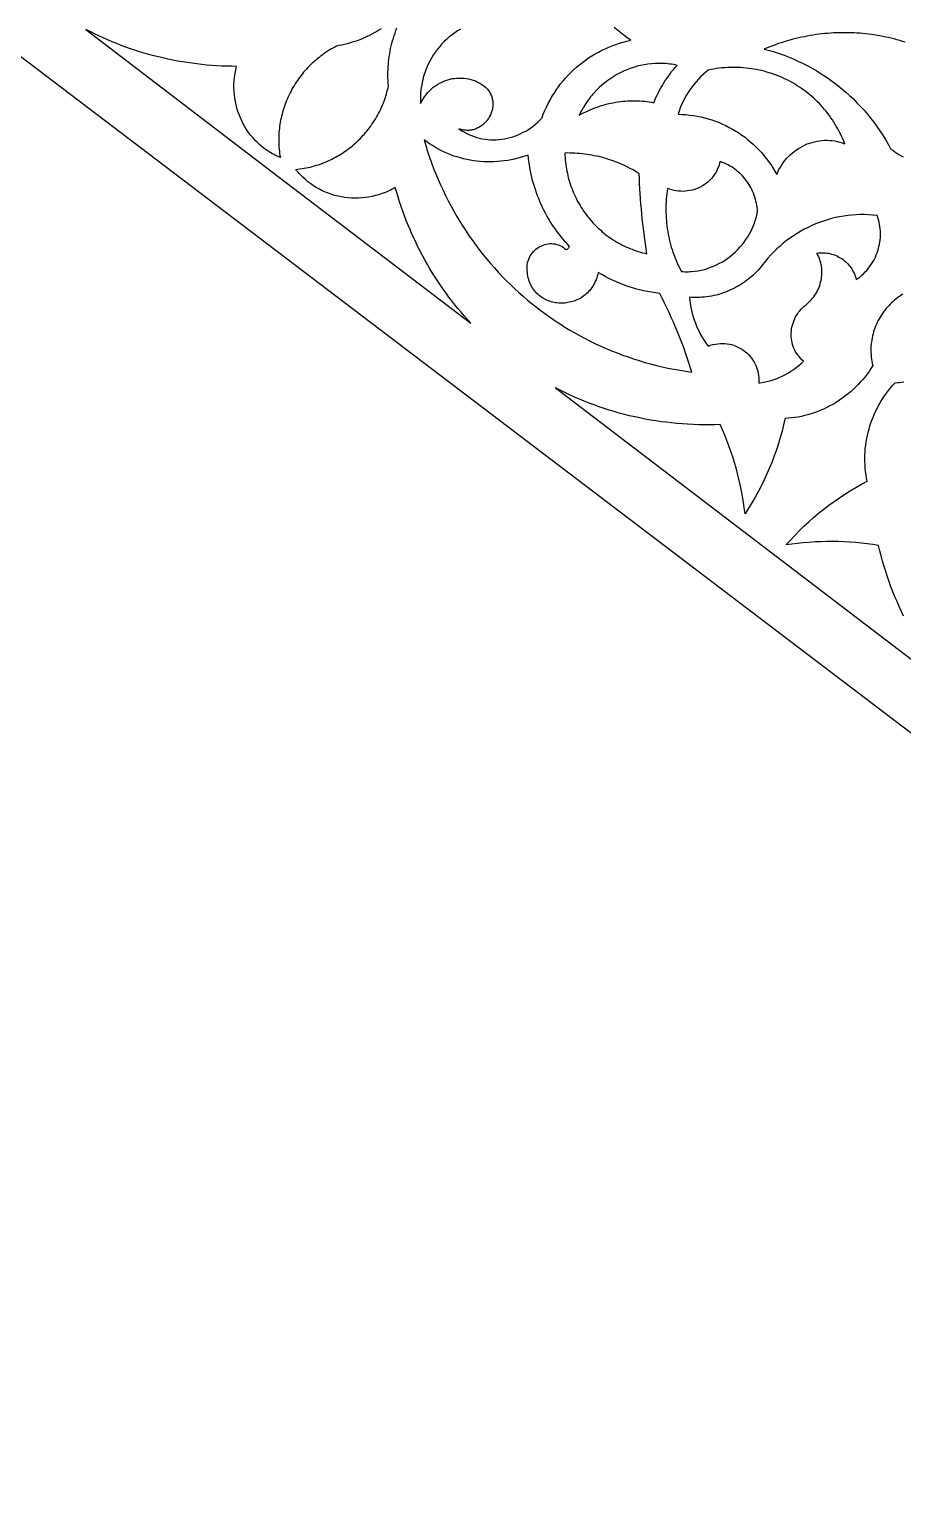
# Model space of a CAD drawing. Extents: x -1429 to -724, y 80 to 630.
# Drawn here: x -991.6 to -910.9, y 359.6 to 495.2 of the extents above; entities that cross this region are included whole.
import ezdxf

# ---------------------------------------------------------------- set-up
doc = ezdxf.new("R2010")
doc.units = 0
doc.layers.add('LAYER_1', color=18, linetype='CONTINUOUS')

msp = doc.modelspace()

# ---------------------------------------------------------------- linework, layer by layer
at = {"layer": 'LAYER_1'}
for points in [[(-1014.72, 509.67), (-844.3, 380.15), (-844.3, 204.67), (-1309.3, 204.67), (-1309.3, 509.67)], [(-933.6, 492.06), (-933.76, 492.05), (-934.1, 492.03), (-934.44, 491.99), (-934.77, 491.94), (-935.1, 491.87), (-935.42, 491.79), (-935.75, 491.69), (-936.06, 491.59), (-936.38, 491.46), (-936.69, 491.33), (-936.99, 491.18), (-937.29, 491.02), (-937.58, 490.85), (-937.86, 490.67), (-938.14, 490.47), (-938.41, 490.27), (-938.68, 490.05), (-938.93, 489.82), (-939.18, 489.58), (-939.41, 489.32), (-939.53, 489.19), (-939.64, 489.06), (-939.75, 488.93), (-939.86, 488.79), (-939.96, 488.65), (-940.06, 488.5), (-940.16, 488.36), (-940.26, 488.21), (-940.35, 488.06), (-940.44, 487.91), (-940.53, 487.75), (-940.61, 487.6), (-940.69, 487.44), (-940.77, 487.28), (-940.57, 487.39), (-940.37, 487.49), (-940.17, 487.59), (-939.96, 487.69), (-939.75, 487.78), (-939.55, 487.86), (-939.34, 487.95), (-939.12, 488.02), (-938.91, 488.1), (-938.7, 488.16), (-938.48, 488.23), (-938.27, 488.28), (-938.05, 488.34), (-937.83, 488.39), (-937.62, 488.43), (-937.4, 488.47), (-937.18, 488.5), (-936.96, 488.53), (-936.74, 488.56), (-936.52, 488.58), (-936.3, 488.59), (-936.08, 488.6), (-935.86, 488.61), (-935.64, 488.61), (-935.42, 488.6), (-935.19, 488.59), (-934.97, 488.58), (-934.75, 488.56), (-934.53, 488.53), (-934.32, 488.5), (-934.1, 488.47), (-933.88, 488.43), (-933.78, 488.67), (-933.68, 488.9), (-933.57, 489.13), (-933.46, 489.36), (-933.34, 489.59), (-933.22, 489.81), (-933.09, 490.03), (-932.96, 490.25), (-932.82, 490.47), (-932.68, 490.68), (-932.53, 490.89), (-932.38, 491.09), (-932.23, 491.3), (-932.06, 491.49), (-931.9, 491.69), (-931.73, 491.88), (-931.9, 491.92), (-932.07, 491.95), (-932.24, 491.98), (-932.41, 492), (-932.58, 492.02), (-932.75, 492.04), (-932.92, 492.05), (-933.09, 492.06), (-933.26, 492.06), (-933.43, 492.06)], [(-926.83, 491.69), (-927.08, 491.68), (-927.33, 491.66), (-927.58, 491.64), (-927.83, 491.61), (-928.08, 491.58), (-928.33, 491.54), (-928.59, 491.5), (-928.84, 491.45), (-929.08, 491.25), (-929.32, 491.04), (-929.55, 490.82), (-929.76, 490.59), (-929.97, 490.36), (-930.17, 490.12), (-930.36, 489.87), (-930.55, 489.61), (-930.72, 489.35), (-930.88, 489.08), (-931.03, 488.81), (-931.18, 488.53), (-931.31, 488.25), (-931.43, 487.96), (-931.54, 487.66), (-931.64, 487.37), (-931.28, 487.35), (-930.92, 487.33), (-930.57, 487.29), (-930.22, 487.24), (-929.87, 487.18), (-929.52, 487.11), (-929.18, 487.03), (-928.84, 486.93), (-928.51, 486.83), (-928.18, 486.71), (-927.85, 486.59), (-927.53, 486.45), (-927.22, 486.31), (-926.91, 486.15), (-926.61, 485.99), (-926.31, 485.81), (-926.02, 485.63), (-925.73, 485.43), (-925.45, 485.23), (-925.18, 485.01), (-924.92, 484.79), (-924.66, 484.56), (-924.41, 484.32), (-924.16, 484.07), (-923.93, 483.81), (-923.7, 483.55), (-923.48, 483.28), (-923.27, 482.99), (-923.07, 482.7), (-922.88, 482.4), (-922.69, 482.1), (-922.52, 481.79), (-922.42, 482.02), (-922.31, 482.25), (-922.18, 482.46), (-922.05, 482.67), (-921.91, 482.88), (-921.77, 483.07), (-921.61, 483.26), (-921.45, 483.43), (-921.27, 483.6), (-921.1, 483.76), (-920.91, 483.91), (-920.72, 484.05), (-920.52, 484.18), (-920.32, 484.3), (-920.11, 484.42), (-919.9, 484.52), (-919.69, 484.61), (-919.47, 484.69), (-919.24, 484.76), (-919.02, 484.82), (-918.79, 484.87), (-918.56, 484.91), (-918.33, 484.93), (-918.09, 484.95), (-917.86, 484.95), (-917.62, 484.94), (-917.39, 484.92), (-917.15, 484.89), (-916.92, 484.84), (-916.69, 484.78), (-916.46, 484.71), (-916.23, 484.62), (-916.32, 484.86), (-916.42, 485.1), (-916.52, 485.33), (-916.63, 485.55), (-916.74, 485.78), (-916.86, 486), (-916.98, 486.21), (-917.11, 486.42), (-917.24, 486.63), (-917.37, 486.84), (-917.51, 487.04), (-917.65, 487.24), (-917.8, 487.43), (-917.95, 487.63), (-918.1, 487.81), (-918.26, 487.99), (-918.42, 488.17), (-918.58, 488.35), (-918.75, 488.52), (-918.92, 488.69), (-919.1, 488.85), (-919.28, 489.01), (-919.46, 489.16), (-919.65, 489.31), (-919.83, 489.46), (-920.02, 489.6), (-920.22, 489.74), (-920.42, 489.87), (-920.62, 490), (-920.82, 490.13), (-921.03, 490.25), (-921.23, 490.36), (-921.44, 490.47), (-921.66, 490.58), (-921.87, 490.68), (-922.09, 490.78), (-922.31, 490.87), (-922.53, 490.96), (-922.76, 491.04), (-922.98, 491.12), (-923.21, 491.19), (-923.44, 491.26), (-923.68, 491.33), (-923.91, 491.39), (-924.14, 491.44), (-924.38, 491.49), (-924.62, 491.53), (-924.86, 491.57), (-925.1, 491.6), (-925.35, 491.63), (-925.59, 491.65), (-925.83, 491.67), (-926.08, 491.68), (-926.33, 491.69), (-926.58, 491.69)], [(-954.95, 484.47), (-954.78, 483.93), (-954.61, 483.4), (-954.42, 482.88), (-954.23, 482.36), (-954.02, 481.84), (-953.81, 481.33), (-953.59, 480.83), (-953.36, 480.33), (-953.12, 479.84), (-952.88, 479.35), (-952.62, 478.87), (-952.36, 478.39), (-952.09, 477.92), (-951.81, 477.46), (-951.52, 477), (-951.23, 476.54), (-950.93, 476.1), (-950.62, 475.66), (-950.3, 475.22), (-949.98, 474.79), (-949.65, 474.37), (-949.31, 473.96), (-948.96, 473.55), (-948.61, 473.15), (-948.25, 472.75), (-947.88, 472.36), (-947.51, 471.98), (-947.13, 471.61), (-946.74, 471.24), (-946.35, 470.88), (-945.95, 470.53), (-945.54, 470.18), (-945.13, 469.84), (-944.72, 469.51), (-944.29, 469.19), (-943.86, 468.87), (-943.43, 468.56), (-942.99, 468.26), (-942.54, 467.97), (-942.09, 467.69), (-941.63, 467.41), (-941.17, 467.14), (-940.7, 466.88), (-940.22, 466.63), (-939.75, 466.38), (-939.26, 466.15), (-938.77, 465.92), (-938.28, 465.7), (-937.78, 465.5), (-937.28, 465.29), (-936.77, 465.1), (-936.26, 464.92), (-935.75, 464.75), (-935.23, 464.58), (-934.7, 464.42), (-934.18, 464.28), (-933.64, 464.14), (-933.11, 464.01), (-932.57, 463.9), (-932.02, 463.79), (-931.48, 463.69), (-930.93, 463.6), (-930.37, 463.52), (-930.52, 463.99), (-930.67, 464.46), (-930.82, 464.93), (-930.98, 465.39), (-931.15, 465.86), (-931.32, 466.32), (-931.5, 466.77), (-931.68, 467.23), (-931.87, 467.68), (-932.06, 468.14), (-932.26, 468.58), (-932.46, 469.03), (-932.67, 469.47), (-932.88, 469.91), (-933.1, 470.35), (-933.33, 470.79), (-933.71, 470.84), (-934.08, 470.9), (-934.46, 470.96), (-934.83, 471.04), (-935.2, 471.13), (-935.56, 471.23), (-935.93, 471.34), (-936.29, 471.45), (-936.64, 471.58), (-936.99, 471.72), (-937.34, 471.86), (-937.69, 472.02), (-938.03, 472.18), (-938.36, 472.35), (-938.69, 472.54), (-939.02, 472.73), (-939.06, 472.55), (-939.11, 472.38), (-939.16, 472.21), (-939.22, 472.05), (-939.29, 471.89), (-939.36, 471.74), (-939.44, 471.6), (-939.52, 471.46), (-939.61, 471.33), (-939.7, 471.2), (-939.8, 471.08), (-939.9, 470.97), (-940.01, 470.86), (-940.12, 470.76), (-940.23, 470.66), (-940.35, 470.57), (-940.47, 470.48), (-940.6, 470.4), (-940.72, 470.33), (-940.85, 470.26), (-940.99, 470.2), (-941.12, 470.14), (-941.25, 470.09), (-941.39, 470.05), (-941.53, 470.01), (-941.67, 469.98), (-941.81, 469.95), (-941.95, 469.93), (-942.1, 469.91), (-942.24, 469.91), (-942.38, 469.9), (-942.52, 469.9), (-942.67, 469.91), (-942.81, 469.92), (-942.95, 469.94), (-943.09, 469.97), (-943.22, 470), (-943.36, 470.03), (-943.5, 470.07), (-943.63, 470.12), (-943.76, 470.17), (-943.89, 470.23), (-944.01, 470.3), (-944.13, 470.37), (-944.25, 470.44), (-944.36, 470.52), (-944.48, 470.61), (-944.58, 470.7), (-944.69, 470.8), (-944.79, 470.9), (-944.88, 471.01), (-944.97, 471.13), (-945.05, 471.25), (-945.13, 471.38), (-945.21, 471.51), (-945.27, 471.64), (-945.33, 471.79), (-945.39, 471.93), (-945.44, 472.09), (-945.48, 472.25), (-945.52, 472.41), (-945.54, 472.58), (-945.56, 472.76), (-945.58, 472.94), (-945.59, 473.12), (-945.59, 473.3), (-945.57, 473.48), (-945.54, 473.65), (-945.5, 473.81), (-945.44, 473.97), (-945.38, 474.12), (-945.3, 474.27), (-945.21, 474.4), (-945.12, 474.53), (-945.01, 474.66), (-944.9, 474.77), (-944.78, 474.88), (-944.65, 474.98), (-944.52, 475.06), (-944.38, 475.14), (-944.24, 475.21), (-944.1, 475.27), (-943.95, 475.32), (-943.79, 475.36), (-943.64, 475.38), (-943.48, 475.4), (-943.32, 475.4), (-943.17, 475.39), (-943.01, 475.37), (-942.86, 475.33), (-942.7, 475.28), (-942.55, 475.22), (-942.4, 475.15), (-942.26, 475.06), (-942.12, 474.95), (-942.05, 474.89), (-941.99, 474.83), (-941.94, 474.86), (-941.89, 474.89), (-941.84, 474.92), (-941.8, 474.96), (-941.76, 475), (-941.73, 475.04), (-941.7, 475.09), (-941.67, 475.14), (-941.87, 475.36), (-942.07, 475.58), (-942.26, 475.8), (-942.45, 476.03), (-942.63, 476.26), (-942.8, 476.49), (-942.98, 476.73), (-943.14, 476.97), (-943.3, 477.21), (-943.46, 477.46), (-943.61, 477.71), (-943.76, 477.97), (-943.9, 478.22), (-944.03, 478.49), (-944.16, 478.75), (-944.28, 479.01), (-944.4, 479.28), (-944.52, 479.56), (-944.62, 479.83), (-944.73, 480.11), (-944.82, 480.39), (-944.91, 480.67), (-945, 480.95), (-945.08, 481.24), (-945.15, 481.52), (-945.22, 481.81), (-945.28, 482.11), (-945.33, 482.4), (-945.38, 482.7), (-945.43, 482.99), (-945.47, 483.29), (-945.5, 483.59), (-945.81, 483.48), (-946.12, 483.38), (-946.44, 483.3), (-946.75, 483.22), (-947.07, 483.15), (-947.38, 483.09), (-947.7, 483.04), (-948.02, 483.01), (-948.34, 482.98), (-948.65, 482.96), (-948.97, 482.95), (-949.29, 482.95), (-949.6, 482.96), (-949.92, 482.99), (-950.23, 483.02), (-950.54, 483.06), (-950.85, 483.11), (-951.16, 483.17), (-951.46, 483.24), (-951.76, 483.32), (-952.06, 483.41), (-952.36, 483.5), (-952.65, 483.61), (-952.94, 483.73), (-953.23, 483.86), (-953.51, 483.99), (-953.79, 484.14), (-954.06, 484.29), (-954.33, 484.46), (-954.6, 484.63), (-954.86, 484.81), (-955.11, 485.01)], [(-942.1, 483.77), (-942.09, 483.56), (-942.08, 483.35), (-942.06, 483.14), (-942.04, 482.93), (-942.02, 482.72), (-941.99, 482.51), (-941.95, 482.31), (-941.91, 482.1), (-941.87, 481.9), (-941.83, 481.7), (-941.78, 481.5), (-941.72, 481.3), (-941.67, 481.11), (-941.6, 480.91), (-941.54, 480.72), (-941.47, 480.53), (-941.4, 480.34), (-941.32, 480.16), (-941.24, 479.97), (-941.16, 479.79), (-941.07, 479.61), (-940.98, 479.43), (-940.89, 479.25), (-940.79, 479.08), (-940.69, 478.91), (-940.58, 478.74), (-940.48, 478.57), (-940.37, 478.4), (-940.25, 478.24), (-940.13, 478.08), (-940.01, 477.92), (-939.89, 477.77), (-939.76, 477.62), (-939.63, 477.47), (-939.5, 477.32), (-939.37, 477.18), (-939.23, 477.04), (-939.08, 476.9), (-938.94, 476.76), (-938.79, 476.63), (-938.64, 476.5), (-938.49, 476.37), (-938.33, 476.25), (-938.18, 476.13), (-938.02, 476.01), (-937.85, 475.9), (-937.69, 475.79), (-937.52, 475.68), (-937.35, 475.58), (-937.17, 475.48), (-937, 475.38), (-936.82, 475.29), (-936.64, 475.2), (-936.46, 475.11), (-936.27, 475.03), (-936.08, 474.95), (-935.89, 474.88), (-935.7, 474.81), (-935.51, 474.74), (-935.31, 474.68), (-935.12, 474.62), (-934.92, 474.56), (-934.71, 474.51), (-934.51, 474.46), (-934.58, 474.92), (-934.65, 475.38), (-934.72, 475.84), (-934.78, 476.3), (-934.84, 476.76), (-934.89, 477.22), (-934.94, 477.68), (-934.99, 478.14), (-935.03, 478.61), (-935.07, 479.07), (-935.11, 479.53), (-935.14, 480), (-935.16, 480.46), (-935.19, 480.93), (-935.21, 481.39), (-935.22, 481.86), (-935.41, 481.98), (-935.61, 482.1), (-935.8, 482.21), (-936, 482.32), (-936.2, 482.42), (-936.4, 482.52), (-936.6, 482.62), (-936.81, 482.71), (-937.02, 482.8), (-937.22, 482.89), (-937.43, 482.97), (-937.64, 483.05), (-937.86, 483.12), (-938.07, 483.19), (-938.29, 483.26), (-938.5, 483.32), (-938.72, 483.38), (-938.94, 483.44), (-939.16, 483.49), (-939.38, 483.53), (-939.6, 483.57), (-939.83, 483.61), (-940.05, 483.65), (-940.28, 483.68), (-940.5, 483.7), (-940.73, 483.73), (-940.96, 483.74), (-941.18, 483.76), (-941.41, 483.77), (-941.64, 483.77), (-941.87, 483.78)], [(-927.8, 482.83), (-927.85, 482.66), (-927.91, 482.5), (-927.98, 482.33), (-928.05, 482.17), (-928.13, 482.02), (-928.22, 481.87), (-928.32, 481.72), (-928.42, 481.58), (-928.53, 481.45), (-928.65, 481.32), (-928.77, 481.19), (-928.9, 481.07), (-929.04, 480.96), (-929.18, 480.86), (-929.33, 480.76), (-929.52, 480.65), (-929.72, 480.56), (-929.92, 480.48), (-930.13, 480.41), (-930.33, 480.35), (-930.54, 480.3), (-930.75, 480.27), (-930.96, 480.25), (-931.17, 480.23), (-931.38, 480.24), (-931.59, 480.25), (-931.8, 480.28), (-932.01, 480.31), (-932.21, 480.36), (-932.42, 480.43), (-932.62, 480.5), (-932.65, 480.25), (-932.68, 480), (-932.71, 479.75), (-932.73, 479.5), (-932.75, 479.25), (-932.76, 479), (-932.76, 478.75), (-932.76, 478.5), (-932.76, 478.25), (-932.75, 478), (-932.74, 477.75), (-932.72, 477.5), (-932.7, 477.26), (-932.67, 477.01), (-932.63, 476.77), (-932.59, 476.52), (-932.55, 476.28), (-932.5, 476.04), (-932.45, 475.8), (-932.39, 475.56), (-932.33, 475.32), (-932.26, 475.08), (-932.19, 474.85), (-932.11, 474.62), (-932.03, 474.38), (-931.94, 474.15), (-931.85, 473.93), (-931.76, 473.7), (-931.65, 473.48), (-931.55, 473.25), (-931.44, 473.03), (-931.32, 472.82), (-931.17, 472.81), (-931.01, 472.8), (-930.86, 472.8), (-930.7, 472.8), (-930.55, 472.81), (-930.4, 472.82), (-930.09, 472.85), (-929.79, 472.89), (-929.49, 472.95), (-929.2, 473.02), (-928.91, 473.11), (-928.63, 473.21), (-928.35, 473.32), (-928.07, 473.44), (-927.81, 473.58), (-927.54, 473.72), (-927.29, 473.88), (-927.04, 474.05), (-926.8, 474.23), (-926.57, 474.43), (-926.34, 474.63), (-926.13, 474.84), (-925.92, 475.06), (-925.72, 475.29), (-925.54, 475.53), (-925.36, 475.78), (-925.19, 476.03), (-925.04, 476.3), (-924.89, 476.57), (-924.76, 476.85), (-924.64, 477.14), (-924.58, 477.28), (-924.53, 477.43), (-924.48, 477.58), (-924.44, 477.73), (-924.4, 477.88), (-924.36, 478.03), (-924.32, 478.19), (-924.29, 478.35), (-924.31, 478.55), (-924.33, 478.75), (-924.36, 478.94), (-924.39, 479.14), (-924.44, 479.33), (-924.49, 479.52), (-924.54, 479.7), (-924.61, 479.89), (-924.67, 480.07), (-924.75, 480.24), (-924.83, 480.41), (-924.92, 480.58), (-925.01, 480.75), (-925.11, 480.91), (-925.22, 481.07), (-925.33, 481.22), (-925.44, 481.37), (-925.56, 481.52), (-925.69, 481.66), (-925.82, 481.8), (-925.96, 481.93), (-926.1, 482.05), (-926.25, 482.17), (-926.4, 482.29), (-926.55, 482.4), (-926.71, 482.5), (-926.88, 482.6), (-927.05, 482.69), (-927.22, 482.78), (-927.4, 482.86), (-927.58, 482.94), (-927.76, 483)], [(-914.8, 478.08), (-915.19, 478.07), (-915.57, 478.04), (-915.95, 478), (-916.33, 477.95), (-916.71, 477.88), (-917.09, 477.8), (-917.46, 477.71), (-917.83, 477.61), (-918.2, 477.49), (-918.56, 477.36), (-918.92, 477.22), (-919.27, 477.07), (-919.62, 476.9), (-919.97, 476.73), (-920.3, 476.54), (-920.64, 476.34), (-920.96, 476.13), (-921.29, 475.91), (-921.6, 475.68), (-921.91, 475.43), (-922.21, 475.18), (-922.5, 474.92), (-922.78, 474.64), (-923.06, 474.36), (-923.33, 474.06), (-923.59, 473.76), (-923.84, 473.44), (-924.08, 473.12), (-924.24, 472.94), (-924.4, 472.78), (-924.57, 472.61), (-924.74, 472.45), (-924.91, 472.3), (-925.09, 472.15), (-925.27, 472.01), (-925.46, 471.88), (-925.64, 471.75), (-925.84, 471.62), (-926.03, 471.5), (-926.23, 471.39), (-926.43, 471.28), (-926.63, 471.18), (-926.84, 471.09), (-927.05, 471), (-927.26, 470.92), (-927.47, 470.84), (-927.68, 470.77), (-927.9, 470.71), (-928.12, 470.65), (-928.34, 470.6), (-928.56, 470.55), (-928.78, 470.51), (-929, 470.48), (-929.22, 470.46), (-929.45, 470.44), (-929.67, 470.43), (-929.9, 470.42), (-930.13, 470.42), (-930.35, 470.43), (-930.58, 470.45), (-930.55, 470.14), (-930.51, 469.83), (-930.46, 469.53), (-930.39, 469.22), (-930.32, 468.93), (-930.24, 468.63), (-930.15, 468.34), (-930.04, 468.05), (-929.93, 467.77), (-929.81, 467.49), (-929.67, 467.22), (-929.53, 466.95), (-929.38, 466.68), (-929.22, 466.43), (-929.05, 466.17), (-928.86, 465.93), (-928.75, 465.97), (-928.64, 466.01), (-928.42, 466.07), (-928.19, 466.12), (-927.97, 466.15), (-927.75, 466.17), (-927.53, 466.17), (-927.31, 466.16), (-927.1, 466.14), (-926.89, 466.1), (-926.69, 466.06), (-926.49, 466), (-926.29, 465.92), (-926.1, 465.84), (-925.92, 465.74), (-925.74, 465.64), (-925.57, 465.52), (-925.4, 465.39), (-925.25, 465.26), (-925.1, 465.11), (-924.96, 464.96), (-924.83, 464.79), (-924.72, 464.62), (-924.61, 464.44), (-924.51, 464.25), (-924.42, 464.06), (-924.35, 463.85), (-924.28, 463.65), (-924.23, 463.43), (-924.2, 463.21), (-924.18, 462.98), (-924.17, 462.87), (-924.17, 462.75), (-924.17, 462.63), (-924.17, 462.51), (-923.88, 462.55), (-923.6, 462.61), (-923.32, 462.67), (-923.04, 462.75), (-922.76, 462.84), (-922.49, 462.94), (-922.22, 463.05), (-921.96, 463.17), (-921.7, 463.31), (-921.44, 463.45), (-921.2, 463.61), (-920.95, 463.77), (-920.72, 463.95), (-920.49, 464.14), (-920.27, 464.33), (-920.05, 464.54), (-920.2, 464.67), (-920.33, 464.81), (-920.46, 464.95), (-920.57, 465.09), (-920.67, 465.25), (-920.77, 465.4), (-920.85, 465.56), (-920.93, 465.73), (-920.99, 465.9), (-921.05, 466.07), (-921.09, 466.25), (-921.13, 466.42), (-921.16, 466.6), (-921.17, 466.78), (-921.18, 466.96), (-921.17, 467.15), (-921.16, 467.33), (-921.14, 467.51), (-921.11, 467.69), (-921.06, 467.87), (-921.01, 468.05), (-920.95, 468.22), (-920.88, 468.39), (-920.8, 468.56), (-920.71, 468.73), (-920.61, 468.89), (-920.5, 469.05), (-920.38, 469.2), (-920.25, 469.35), (-920.12, 469.49), (-919.97, 469.62), (-919.81, 469.75), (-919.68, 469.86), (-919.55, 469.98), (-919.43, 470.1), (-919.31, 470.23), (-919.2, 470.36), (-919.09, 470.49), (-919, 470.63), (-918.91, 470.77), (-918.82, 470.91), (-918.74, 471.06), (-918.67, 471.21), (-918.61, 471.36), (-918.55, 471.52), (-918.5, 471.67), (-918.46, 471.83), (-918.42, 471.99), (-918.39, 472.15), (-918.37, 472.31), (-918.35, 472.48), (-918.34, 472.64), (-918.34, 472.8), (-918.35, 472.96), (-918.36, 473.13), (-918.38, 473.29), (-918.41, 473.45), (-918.45, 473.61), (-918.49, 473.77), (-918.54, 473.92), (-918.6, 474.08), (-918.67, 474.23), (-918.74, 474.38), (-918.82, 474.53), (-918.67, 474.55), (-918.51, 474.56), (-918.35, 474.56), (-918.2, 474.56), (-918.04, 474.55), (-917.89, 474.53), (-917.74, 474.51), (-917.6, 474.48), (-917.45, 474.44), (-917.31, 474.4), (-917.17, 474.35), (-917.03, 474.29), (-916.9, 474.23), (-916.77, 474.16), (-916.64, 474.09), (-916.51, 474.01), (-916.39, 473.93), (-916.28, 473.84), (-916.17, 473.74), (-916.06, 473.64), (-915.95, 473.53), (-915.86, 473.42), (-915.76, 473.31), (-915.67, 473.19), (-915.59, 473.06), (-915.51, 472.94), (-915.44, 472.8), (-915.37, 472.67), (-915.31, 472.52), (-915.26, 472.38), (-915.21, 472.23), (-915.17, 472.08), (-914.99, 472.2), (-914.82, 472.34), (-914.65, 472.48), (-914.49, 472.62), (-914.34, 472.78), (-914.2, 472.93), (-914.06, 473.1), (-913.94, 473.26), (-913.81, 473.43), (-913.7, 473.61), (-913.59, 473.79), (-913.49, 473.97), (-913.4, 474.16), (-913.32, 474.35), (-913.24, 474.54), (-913.18, 474.74), (-913.12, 474.94), (-913.07, 475.14), (-913.02, 475.34), (-912.99, 475.54), (-912.96, 475.75), (-912.94, 475.95), (-912.93, 476.16), (-912.93, 476.37), (-912.94, 476.57), (-912.96, 476.78), (-912.99, 476.98), (-913.02, 477.19), (-913.06, 477.39), (-913.12, 477.6), (-913.18, 477.8), (-913.25, 478), (-913.64, 478.04), (-914.03, 478.07), (-914.42, 478.08)]]:
    msp.add_lwpolyline(points, close=True, dxfattribs=at)
for points in [[(-959.07, 495.25), (-959.28, 495.12), (-959.49, 495), (-959.71, 494.88), (-959.93, 494.76), (-960.15, 494.65), (-960.37, 494.54), (-960.6, 494.44), (-960.83, 494.34), (-961.05, 494.25), (-961.29, 494.16), (-961.52, 494.08), (-961.75, 494.01), (-961.99, 493.94), (-962.23, 493.87), (-962.47, 493.81), (-962.71, 493.75), (-962.95, 493.71), (-963.2, 493.66), (-963.37, 493.57), (-963.55, 493.47), (-963.72, 493.37), (-963.89, 493.27), (-964.06, 493.17), (-964.22, 493.06), (-964.38, 492.95), (-964.54, 492.83), (-964.7, 492.71), (-964.85, 492.59), (-965, 492.47), (-965.15, 492.34), (-965.3, 492.22), (-965.44, 492.08), (-965.58, 491.95), (-965.72, 491.81), (-965.85, 491.68), (-965.98, 491.53), (-966.11, 491.39), (-966.24, 491.24), (-966.36, 491.1), (-966.48, 490.94), (-966.6, 490.79), (-966.71, 490.64), (-966.82, 490.48), (-966.93, 490.32), (-967.03, 490.16), (-967.13, 490), (-967.23, 489.83), (-967.32, 489.67), (-967.41, 489.5), (-967.5, 489.33), (-967.59, 489.16), (-967.67, 488.98), (-967.74, 488.81), (-967.82, 488.63), (-967.89, 488.46), (-967.96, 488.28), (-968.02, 488.1), (-968.08, 487.92), (-968.14, 487.74), (-968.19, 487.55), (-968.24, 487.37), (-968.29, 487.18), (-968.33, 487), (-968.37, 486.81), (-968.4, 486.62), (-968.43, 486.43), (-968.46, 486.24), (-968.48, 486.05), (-968.5, 485.86), (-968.52, 485.67), (-968.53, 485.48), (-968.54, 485.29), (-968.54, 485.09), (-968.54, 484.9), (-968.54, 484.71), (-968.53, 484.51), (-968.52, 484.32), (-968.5, 484.13), (-968.48, 483.93), (-968.46, 483.74), (-968.43, 483.55), (-968.39, 483.35), (-968.54, 483.42), (-968.69, 483.49), (-968.84, 483.56), (-968.98, 483.63), (-969.12, 483.71), (-969.26, 483.79), (-969.53, 483.96), (-969.79, 484.14), (-970.04, 484.33), (-970.29, 484.53), (-970.52, 484.74), (-970.74, 484.97), (-970.94, 485.2), (-971.14, 485.44), (-971.33, 485.68), (-971.51, 485.94), (-971.67, 486.2), (-971.82, 486.47), (-971.96, 486.75), (-972.09, 487.04), (-972.21, 487.33), (-972.31, 487.62), (-972.41, 487.92), (-972.48, 488.23), (-972.55, 488.54), (-972.6, 488.85), (-972.64, 489.17), (-972.67, 489.49), (-972.68, 489.81), (-972.68, 490.14), (-972.66, 490.46), (-972.63, 490.79), (-972.58, 491.12), (-972.55, 491.29), (-972.52, 491.45), (-972.49, 491.62), (-972.45, 491.78), (-972.91, 491.79), (-973.37, 491.8), (-973.83, 491.82), (-974.28, 491.84), (-974.74, 491.87), (-975.19, 491.91), (-975.65, 491.96), (-976.1, 492.01), (-976.55, 492.07), (-977, 492.13), (-977.45, 492.2), (-977.9, 492.28), (-978.34, 492.37), (-978.78, 492.46), (-979.22, 492.56), (-979.66, 492.66), (-980.1, 492.77), (-980.54, 492.89), (-980.97, 493.01), (-981.4, 493.14), (-981.83, 493.28), (-982.25, 493.42), (-982.68, 493.57), (-983.1, 493.73), (-983.52, 493.89), (-983.94, 494.06), (-984.35, 494.23), (-984.76, 494.41), (-985.17, 494.6), (-985.57, 494.8), (-985.98, 495), (-986.38, 495.2), (-968.59, 481.62), (-950.8, 468.04), (-951.1, 468.38), (-951.4, 468.71), (-951.69, 469.05), (-951.98, 469.4), (-952.26, 469.74), (-952.54, 470.1), (-952.81, 470.46), (-953.08, 470.82), (-953.34, 471.18), (-953.6, 471.55), (-953.85, 471.93), (-954.1, 472.3), (-954.33, 472.68), (-954.57, 473.07), (-954.8, 473.46), (-955.02, 473.85), (-955.24, 474.25), (-955.45, 474.65), (-955.65, 475.05), (-955.85, 475.46), (-956.04, 475.87), (-956.23, 476.28), (-956.41, 476.7), (-956.59, 477.11), (-956.76, 477.54), (-956.92, 477.96), (-957.08, 478.39), (-957.23, 478.82), (-957.37, 479.26), (-957.51, 479.7), (-957.64, 480.14), (-957.77, 480.58), (-957.92, 480.5), (-958.07, 480.42), (-958.22, 480.34), (-958.37, 480.27), (-958.68, 480.14), (-958.98, 480.03), (-959.3, 479.92), (-959.61, 479.84), (-959.92, 479.76), (-960.24, 479.7), (-960.56, 479.66), (-960.87, 479.62), (-961.19, 479.61), (-961.5, 479.6), (-961.82, 479.61), (-962.13, 479.63), (-962.44, 479.67), (-962.75, 479.72), (-963.05, 479.78), (-963.35, 479.86), (-963.65, 479.95), (-963.95, 480.05), (-964.23, 480.16), (-964.52, 480.29), (-964.79, 480.43), (-965.07, 480.59), (-965.33, 480.75), (-965.59, 480.93), (-965.84, 481.12), (-966.08, 481.33), (-966.32, 481.54), (-966.43, 481.66), (-966.54, 481.77), (-966.65, 481.89), (-966.76, 482.01), (-966.87, 482.14), (-966.97, 482.26), (-966.77, 482.28), (-966.58, 482.31), (-966.39, 482.33), (-966.19, 482.37), (-966, 482.4), (-965.81, 482.44), (-965.62, 482.48), (-965.44, 482.53), (-965.25, 482.58), (-965.07, 482.64), (-964.88, 482.69), (-964.7, 482.76), (-964.52, 482.82), (-964.34, 482.89), (-964.16, 482.96), (-963.99, 483.04), (-963.81, 483.12), (-963.64, 483.2), (-963.47, 483.29), (-963.3, 483.38), (-963.14, 483.47), (-962.97, 483.57), (-962.81, 483.67), (-962.65, 483.77), (-962.49, 483.88), (-962.33, 483.99), (-962.18, 484.1), (-962.03, 484.21), (-961.88, 484.33), (-961.73, 484.45), (-961.58, 484.58), (-961.44, 484.7), (-961.3, 484.83), (-961.16, 484.96), (-961.03, 485.1), (-960.89, 485.24), (-960.76, 485.38), (-960.63, 485.52), (-960.51, 485.66), (-960.39, 485.81), (-960.27, 485.96), (-960.15, 486.11), (-960.04, 486.27), (-959.93, 486.43), (-959.82, 486.59), (-959.71, 486.75), (-959.61, 486.91), (-959.51, 487.08), (-959.42, 487.25), (-959.33, 487.42), (-959.24, 487.59), (-959.15, 487.76), (-959.07, 487.94), (-958.99, 488.12), (-958.91, 488.3), (-958.84, 488.48), (-958.77, 488.66), (-958.71, 488.85), (-958.65, 489.04), (-958.59, 489.23), (-958.54, 489.42), (-958.49, 489.61), (-958.44, 489.8), (-958.4, 490), (-958.42, 490.24), (-958.43, 490.49), (-958.45, 490.74), (-958.45, 490.99), (-958.45, 491.23), (-958.44, 491.48), (-958.43, 491.73), (-958.41, 491.97), (-958.39, 492.22), (-958.36, 492.46), (-958.33, 492.71), (-958.29, 492.95), (-958.25, 493.2), (-958.2, 493.44), (-958.14, 493.68), (-958.09, 493.92), (-958.02, 494.16), (-957.95, 494.4), (-957.87, 494.63), (-957.79, 494.87), (-957.71, 495.1), (-957.62, 495.34)], [(-951.75, 495.24), (-952.02, 495.07), (-952.28, 494.89), (-952.53, 494.71), (-952.78, 494.51), (-953.01, 494.3), (-953.24, 494.08), (-953.46, 493.86), (-953.66, 493.62), (-953.86, 493.38), (-954.05, 493.13), (-954.23, 492.87), (-954.39, 492.6), (-954.55, 492.33), (-954.69, 492.05), (-954.82, 491.77), (-954.94, 491.48), (-955.05, 491.18), (-955.15, 490.88), (-955.23, 490.58), (-955.3, 490.27), (-955.36, 489.96), (-955.4, 489.64), (-955.43, 489.32), (-955.44, 489), (-955.44, 488.68), (-955.44, 488.52), (-955.43, 488.35), (-955.32, 488.57), (-955.2, 488.78), (-955.07, 488.98), (-954.93, 489.17), (-954.78, 489.35), (-954.62, 489.51), (-954.46, 489.67), (-954.29, 489.82), (-954.11, 489.96), (-953.92, 490.08), (-953.73, 490.2), (-953.54, 490.3), (-953.34, 490.39), (-953.13, 490.47), (-952.93, 490.54), (-952.71, 490.6), (-952.5, 490.65), (-952.29, 490.68), (-952.07, 490.7), (-951.86, 490.71), (-951.64, 490.71), (-951.42, 490.7), (-951.21, 490.67), (-951, 490.63), (-950.78, 490.58), (-950.58, 490.51), (-950.37, 490.44), (-950.17, 490.34), (-949.97, 490.24), (-949.78, 490.12), (-949.59, 489.99), (-949.41, 489.84), (-949.33, 489.76), (-949.26, 489.68), (-949.19, 489.59), (-949.13, 489.51), (-949.07, 489.42), (-949.02, 489.33), (-948.97, 489.24), (-948.93, 489.15), (-948.89, 489.06), (-948.86, 488.97), (-948.83, 488.88), (-948.81, 488.78), (-948.79, 488.69), (-948.77, 488.6), (-948.76, 488.5), (-948.75, 488.41), (-948.75, 488.31), (-948.75, 488.22), (-948.76, 488.12), (-948.77, 488.03), (-948.78, 487.94), (-948.8, 487.84), (-948.82, 487.75), (-948.84, 487.66), (-948.87, 487.57), (-948.9, 487.48), (-948.98, 487.31), (-949.06, 487.14), (-949.16, 486.97), (-949.27, 486.82), (-949.39, 486.67), (-949.52, 486.53), (-949.59, 486.47), (-949.66, 486.41), (-949.73, 486.35), (-949.81, 486.29), (-949.89, 486.24), (-949.97, 486.19), (-950.05, 486.14), (-950.14, 486.1), (-950.22, 486.06), (-950.31, 486.02), (-950.4, 485.99), (-950.49, 485.96), (-950.58, 485.93), (-950.68, 485.91), (-950.77, 485.89), (-950.87, 485.88), (-950.97, 485.87), (-951.07, 485.87), (-951.17, 485.87), (-951.27, 485.88), (-951.37, 485.89), (-951.48, 485.9), (-951.58, 485.92), (-951.69, 485.95), (-951.79, 485.98), (-951.9, 486.02), (-951.67, 485.87), (-951.45, 485.73), (-951.21, 485.6), (-950.98, 485.49), (-950.73, 485.39), (-950.49, 485.3), (-950.24, 485.22), (-949.99, 485.15), (-949.74, 485.1), (-949.48, 485.06), (-949.23, 485.03), (-948.97, 485.01), (-948.71, 485), (-948.45, 485.01), (-948.19, 485.02), (-947.94, 485.05), (-947.68, 485.09), (-947.42, 485.14), (-947.17, 485.2), (-946.92, 485.28), (-946.67, 485.36), (-946.42, 485.46), (-946.18, 485.57), (-945.94, 485.69), (-945.71, 485.81), (-945.47, 485.96), (-945.25, 486.11), (-945.03, 486.27), (-944.82, 486.44), (-944.61, 486.63), (-944.41, 486.82), (-944.21, 487.03), (-944.09, 487.37), (-943.95, 487.7), (-943.8, 488.03), (-943.64, 488.36), (-943.47, 488.67), (-943.29, 488.99), (-943.1, 489.29), (-942.91, 489.59), (-942.7, 489.88), (-942.49, 490.16), (-942.26, 490.44), (-942.03, 490.71), (-941.79, 490.97), (-941.54, 491.22), (-941.29, 491.47), (-941.03, 491.7), (-940.76, 491.93), (-940.48, 492.15), (-940.2, 492.36), (-939.91, 492.56), (-939.61, 492.75), (-939.31, 492.94), (-939, 493.11), (-938.69, 493.27), (-938.37, 493.42), (-938.05, 493.57), (-937.72, 493.7), (-937.39, 493.82), (-937.05, 493.93), (-936.71, 494.03), (-936.36, 494.12), (-936.01, 494.2), (-936.33, 494.42), (-936.63, 494.65), (-936.94, 494.88), (-937.24, 495.12), (-937.54, 495.37)], [(-910.64, 494.02), (-910.9, 494.1), (-911.15, 494.18), (-911.41, 494.25), (-911.67, 494.32), (-911.93, 494.38), (-912.19, 494.45), (-912.45, 494.5), (-912.71, 494.56), (-912.98, 494.61), (-913.24, 494.65), (-913.51, 494.7), (-913.77, 494.74), (-914.04, 494.77), (-914.3, 494.8), (-914.57, 494.83), (-914.84, 494.85), (-915.11, 494.87), (-915.37, 494.88), (-915.64, 494.89), (-915.91, 494.9), (-916.18, 494.9), (-916.45, 494.9), (-916.72, 494.9), (-916.99, 494.89), (-917.26, 494.88), (-917.53, 494.86), (-917.8, 494.84), (-918.07, 494.82), (-918.34, 494.79), (-918.61, 494.76), (-918.88, 494.72), (-919.15, 494.68), (-919.42, 494.64), (-919.69, 494.59), (-919.96, 494.53), (-920.23, 494.48), (-920.5, 494.42), (-920.76, 494.35), (-921.03, 494.29), (-921.3, 494.21), (-921.56, 494.14), (-921.83, 494.06), (-922.1, 493.97), (-922.36, 493.89), (-922.62, 493.79), (-922.89, 493.7), (-923.15, 493.6), (-923.41, 493.49), (-923.67, 493.39), (-923.2, 493.26), (-922.74, 493.12), (-922.28, 492.97), (-921.82, 492.81), (-921.38, 492.63), (-920.93, 492.45), (-920.5, 492.25), (-920.07, 492.05), (-919.64, 491.83), (-919.22, 491.6), (-918.81, 491.36), (-918.41, 491.11), (-918.01, 490.85), (-917.62, 490.58), (-917.23, 490.3), (-916.86, 490.02), (-916.49, 489.72), (-916.13, 489.41), (-915.78, 489.09), (-915.43, 488.77), (-915.1, 488.43), (-914.77, 488.08), (-914.45, 487.73), (-914.14, 487.37), (-913.84, 487), (-913.54, 486.62), (-913.26, 486.23), (-912.99, 485.84), (-912.72, 485.43), (-912.47, 485.02), (-912.23, 484.6), (-911.99, 484.17), (-911.8, 484.04), (-911.61, 483.9), (-911.42, 483.77), (-911.22, 483.65), (-911.03, 483.52), (-910.83, 483.41)], [(-910.87, 470.73), (-911.03, 470.63), (-911.18, 470.52), (-911.33, 470.41), (-911.48, 470.3), (-911.63, 470.18), (-911.77, 470.06), (-911.9, 469.93), (-912.04, 469.8), (-912.17, 469.66), (-912.29, 469.52), (-912.42, 469.38), (-912.53, 469.23), (-912.65, 469.08), (-912.75, 468.93), (-912.86, 468.77), (-912.96, 468.61), (-913.05, 468.45), (-913.14, 468.29), (-913.23, 468.12), (-913.31, 467.95), (-913.38, 467.77), (-913.45, 467.59), (-913.51, 467.42), (-913.57, 467.23), (-913.62, 467.05), (-913.67, 466.87), (-913.71, 466.68), (-913.74, 466.49), (-913.77, 466.3), (-913.79, 466.11), (-913.81, 465.91), (-913.82, 465.72), (-913.82, 465.52), (-913.81, 465.32), (-913.8, 465.12), (-913.79, 464.92), (-913.76, 464.72), (-913.73, 464.52), (-913.69, 464.32), (-913.64, 464.12), (-913.81, 463.85), (-913.99, 463.59), (-914.17, 463.33), (-914.36, 463.09), (-914.56, 462.85), (-914.77, 462.61), (-914.98, 462.38), (-915.2, 462.16), (-915.42, 461.95), (-915.65, 461.74), (-915.88, 461.54), (-916.12, 461.35), (-916.37, 461.17), (-916.62, 460.99), (-916.87, 460.82), (-917.13, 460.66), (-917.4, 460.51), (-917.67, 460.36), (-917.94, 460.22), (-918.21, 460.09), (-918.49, 459.97), (-918.78, 459.86), (-919.06, 459.76), (-919.35, 459.66), (-919.64, 459.58), (-919.94, 459.5), (-920.24, 459.43), (-920.54, 459.37), (-920.84, 459.32), (-921.14, 459.28), (-921.45, 459.25), (-921.75, 459.23), (-921.88, 458.65), (-922.03, 458.06), (-922.19, 457.49), (-922.36, 456.91), (-922.54, 456.34), (-922.74, 455.78), (-922.95, 455.22), (-923.18, 454.66), (-923.42, 454.11), (-923.67, 453.57), (-923.94, 453.03), (-924.21, 452.5), (-924.5, 451.97), (-924.81, 451.45), (-925.12, 450.93), (-925.45, 450.43), (-925.52, 450.96), (-925.6, 451.5), (-925.68, 452.03), (-925.78, 452.56), (-925.89, 453.09), (-926.01, 453.62), (-926.14, 454.14), (-926.27, 454.66), (-926.42, 455.17), (-926.58, 455.68), (-926.75, 456.19), (-926.93, 456.7), (-927.12, 457.2), (-927.32, 457.69), (-927.53, 458.19), (-927.74, 458.68), (-928.25, 458.66), (-928.75, 458.65), (-929.25, 458.65), (-929.75, 458.66), (-930.25, 458.68), (-930.75, 458.7), (-931.24, 458.73), (-931.74, 458.77), (-932.23, 458.82), (-932.72, 458.88), (-933.21, 458.94), (-933.7, 459.01), (-934.19, 459.09), (-934.67, 459.18), (-935.16, 459.28), (-935.64, 459.38), (-936.12, 459.49), (-936.59, 459.61), (-937.07, 459.74), (-937.54, 459.87), (-938.01, 460.01), (-938.47, 460.16), (-938.94, 460.32), (-939.4, 460.49), (-939.86, 460.66), (-940.31, 460.84), (-940.76, 461.03), (-941.21, 461.22), (-941.66, 461.42), (-942.1, 461.63), (-942.54, 461.85), (-942.97, 462.07), (-924.39, 447.89), (-905.81, 433.71)], [(-910.79, 440.95), (-911, 441.39), (-911.21, 441.84), (-911.4, 442.3), (-911.6, 442.75), (-911.78, 443.21), (-911.96, 443.67), (-912.13, 444.14), (-912.29, 444.61), (-912.44, 445.09), (-912.59, 445.56), (-912.73, 446.04), (-912.86, 446.53), (-912.99, 447.01), (-913.11, 447.5), (-913.63, 447.58), (-914.16, 447.66), (-914.69, 447.72), (-915.23, 447.77), (-915.76, 447.81), (-916.3, 447.83), (-916.83, 447.85), (-917.37, 447.86), (-917.91, 447.86), (-918.44, 447.84), (-918.98, 447.82), (-919.52, 447.78), (-920.06, 447.74), (-920.59, 447.68), (-921.13, 447.62), (-921.67, 447.54), (-921.26, 447.99), (-920.85, 448.43), (-920.43, 448.86), (-920, 449.28), (-919.56, 449.69), (-919.11, 450.08), (-918.65, 450.47), (-918.18, 450.85), (-917.7, 451.21), (-917.22, 451.56), (-916.73, 451.9), (-916.23, 452.23), (-915.72, 452.55), (-915.2, 452.85), (-914.68, 453.15), (-914.15, 453.43), (-914.21, 453.73), (-914.26, 454.03), (-914.3, 454.33), (-914.34, 454.64), (-914.36, 454.94), (-914.37, 455.25), (-914.37, 455.55), (-914.37, 455.86), (-914.35, 456.16), (-914.33, 456.47), (-914.29, 456.77), (-914.25, 457.07), (-914.2, 457.37), (-914.14, 457.67), (-914.07, 457.97), (-913.99, 458.26), (-913.9, 458.55), (-913.81, 458.84), (-913.7, 459.13), (-913.59, 459.42), (-913.47, 459.7), (-913.34, 459.98), (-913.2, 460.25), (-913.05, 460.52), (-912.89, 460.79), (-912.73, 461.06), (-912.56, 461.32), (-912.38, 461.57), (-912.19, 461.82), (-911.99, 462.07), (-911.79, 462.31), (-911.58, 462.54), (-911.37, 462.55), (-911.16, 462.56), (-910.96, 462.59), (-910.76, 462.61)]]:
    msp.add_lwpolyline(points, dxfattribs=at)

doc.saveas('drawing.dxf')
